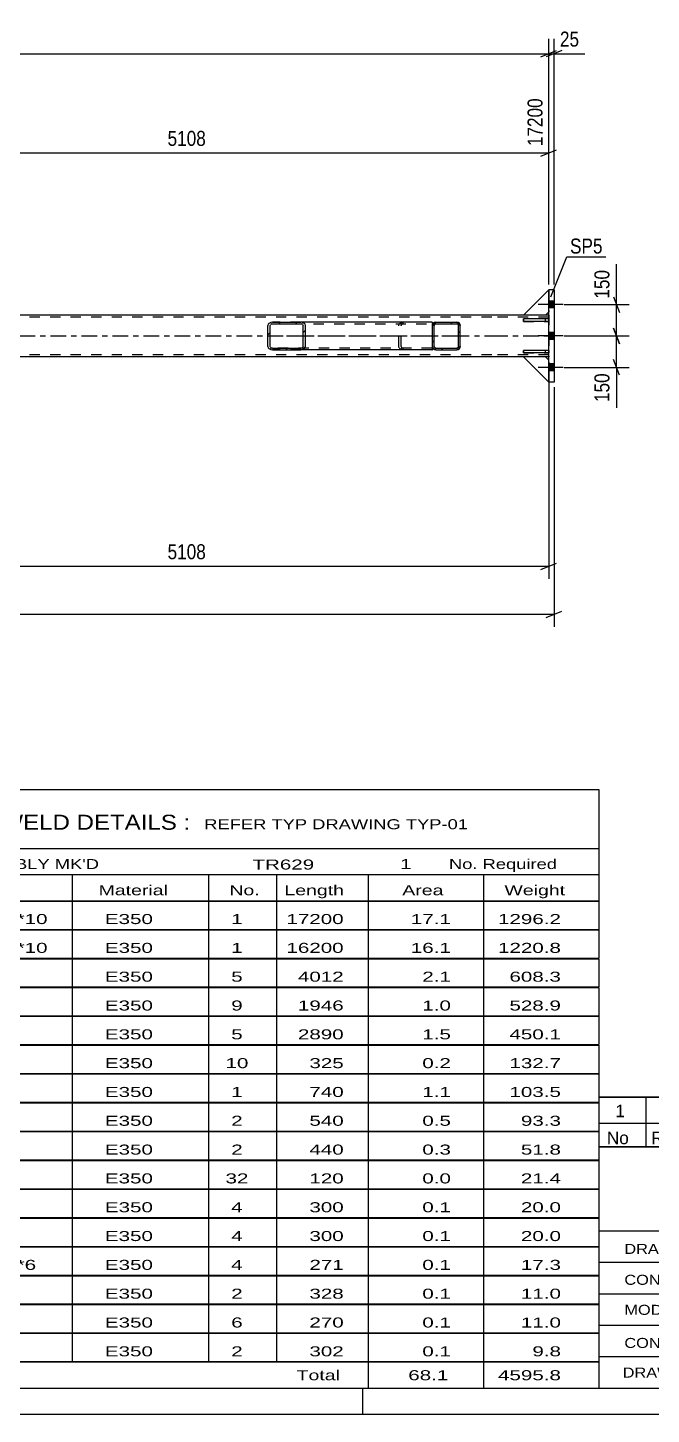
# Model space of a CAD drawing. Header units: millimetres. Extents: x -81 to 760, y -449 to 145.
# Drawn here: x 486 to 605, y -448.7 to -184 of the extents above; entities that cross this region are included whole.
import ezdxf

# ---------------------------------------------------------------- set-up
doc = ezdxf.new("R2010")
doc.units = ezdxf.units.MM
doc.linetypes.add('DXK_LINE_DOT2', pattern=[3.9198, 1.9599, -1.9599])
doc.linetypes.add('DXK_LINE_DOT3', pattern=[5.9187, 2.979, -0.9799, 0.9799, -0.9799])
doc.styles.add('Arial Narrow', font='ARIALN.TTF', dxfattribs={"height": 0.2})

# ---------------------------------------------------------------- blocks, each defined once
blk = doc.blocks.new('Unknown-122571161-1134')
at = {"color": 5, "linetype": 'Continuous'}
for p, q in [((-76.05, -443.66), (754.95, -443.66)), ((549.95, -448.66), (549.95, -443.66)), ((-81.05, -448.66), (759.95, -448.66))]:
    blk.add_line(p, q, dxfattribs=at)
blk = doc.blocks.new('Bolt-122571161-1406 - 1376')
at = {"linetype": 'Continuous'}
for points in [[(585.41, -236.2), (585.41, -237.52), (586.41, -237.52), (586.41, -236.2)], [(585.41, -236.2), (585.41, -237.52), (586.41, -237.52), (586.41, -236.2)], [(585.41, -236.2), (585.41, -237.52), (586.41, -237.52), (586.41, -236.2)], [(585.41, -236.2), (585.41, -237.52), (586.41, -237.52), (586.41, -236.2)], [(585.41, -242.2), (585.41, -243.52), (586.41, -243.52), (586.41, -242.2)], [(585.41, -242.2), (585.41, -243.52), (586.41, -243.52), (586.41, -242.2)], [(585.41, -248.2), (585.41, -249.52), (586.41, -249.52), (586.41, -248.2)], [(585.41, -248.2), (585.41, -249.52), (586.41, -249.52), (586.41, -248.2)], [(585.41, -248.2), (585.41, -249.52), (586.41, -249.52), (586.41, -248.2)], [(585.41, -248.2), (585.41, -249.52), (586.41, -249.52), (586.41, -248.2)]]:
    blk.add_hatch(color=1, dxfattribs=at).paths.add_polyline_path(points)
at = {"color": 1, "linetype": 'Continuous'}
for p, q in [((588.17, -236.86), (583.41, -236.86)), ((588.17, -236.86), (583.41, -236.86)), ((588.17, -236.86), (583.41, -236.86)), ((588.17, -236.86), (583.41, -236.86)), ((586.41, -236.2), (585.41, -236.2)), ((586.41, -236.2), (585.41, -236.2)), ((586.41, -236.2), (585.41, -236.2)), ((586.41, -236.2), (585.41, -236.2)), ((586.41, -237.52), (585.41, -237.52)), ((586.41, -237.52), (585.41, -237.52)), ((586.41, -237.52), (585.41, -237.52)), ((586.41, -237.52), (585.41, -237.52)), ((588.17, -242.86), (583.41, -242.86)), ((588.17, -242.86), (583.41, -242.86)), ((586.41, -242.2), (585.41, -242.2)), ((586.41, -242.2), (585.41, -242.2)), ((586.41, -243.52), (585.41, -243.52)), ((586.41, -243.52), (585.41, -243.52)), ((586.41, -248.2), (585.41, -248.2)), ((586.41, -248.2), (585.41, -248.2)), ((586.41, -248.2), (585.41, -248.2)), ((586.41, -248.2), (585.41, -248.2)), ((588.17, -248.86), (583.41, -248.86)), ((588.17, -248.86), (583.41, -248.86)), ((588.17, -248.86), (583.41, -248.86)), ((588.17, -248.86), (583.41, -248.86)), ((586.41, -249.52), (585.41, -249.52)), ((586.41, -249.52), (585.41, -249.52)), ((586.41, -249.52), (585.41, -249.52)), ((586.41, -249.52), (585.41, -249.52))]:
    blk.add_line(p, q, dxfattribs=at)
blk = doc.blocks.new('Part-122571161-1609 - 1376')
at = {"color": 2, "linetype": 'Continuous'}
for p, q in [((580.61, -246.1), (580.61, -245.62)), ((585.41, -245.62), (580.61, -245.62)), ((585.41, -246.1), (580.61, -246.1)), ((585.41, -245.62), (585.41, -246.1))]:
    blk.add_line(p, q, dxfattribs=at)
at = {"color": 7, "linetype": 'DXK_LINE_DOT2'}
for p, q in [((584.81, -246.1), (584.81, -245.62)), ((585.41, -245.62), (585.41, -245.62)), ((585.41, -245.62), (585.41, -245.62)), ((585.41, -246.1), (585.41, -246.1)), ((585.41, -246.1), (585.41, -246.1))]:
    blk.add_line(p, q, dxfattribs=at)
blk = doc.blocks.new('Part-122571161-1610 - 1376')
at = {"color": 2, "linetype": 'Continuous'}
for p, q in [((580.61, -240.1), (580.61, -239.62)), ((585.41, -239.62), (580.61, -239.62)), ((585.41, -240.1), (580.61, -240.1)), ((585.41, -239.62), (585.41, -240.1))]:
    blk.add_line(p, q, dxfattribs=at)
at = {"color": 7, "linetype": 'DXK_LINE_DOT2'}
for p, q in [((584.81, -240.1), (584.81, -239.62)), ((585.41, -239.62), (585.41, -239.62)), ((585.41, -239.62), (585.41, -239.62)), ((585.41, -240.1), (585.41, -240.1)), ((585.41, -240.1), (585.41, -240.1))]:
    blk.add_line(p, q, dxfattribs=at)
blk = doc.blocks.new('Part-122571161-1611 - 1376')
at = {"color": 7, "linetype": 'DXK_LINE_DOT2'}
for p, q in [((585.41, -245.62), (580.61, -245.62)), ((580.61, -245.62), (580.61, -246.1)), ((580.61, -246.1), (585.41, -246.1)), ((584.81, -246.1), (584.81, -245.62)), ((585.41, -246.1), (585.41, -245.62))]:
    blk.add_line(p, q, dxfattribs=at)
blk = doc.blocks.new('Part-122571161-1612 - 1376')
at = {"color": 7, "linetype": 'DXK_LINE_DOT2'}
for p, q in [((585.41, -239.62), (580.61, -239.62)), ((580.61, -239.62), (580.61, -240.1)), ((580.61, -240.1), (585.41, -240.1)), ((584.81, -240.1), (584.81, -239.62)), ((585.41, -240.1), (585.41, -239.62))]:
    blk.add_line(p, q, dxfattribs=at)
blk = doc.blocks.new('Part-122571161-1613 - 1376')
at = {"color": 7, "linetype": 'DXK_LINE_DOT2'}
for p, q in [((580.61, -238.86), (585.41, -234.06)), ((585.41, -234.06), (585.41, -238.26)), ((584.81, -238.86), (580.61, -238.86)), ((585.41, -238.26), (584.81, -238.86))]:
    blk.add_line(p, q, dxfattribs=at)
blk = doc.blocks.new('Part-122571161-1614 - 1376')
at = {"color": 2, "linetype": 'Continuous'}
for p, q in [((580.61, -238.86), (585.41, -234.06)), ((584.81, -238.86), (580.61, -238.86)), ((585.41, -238.26), (584.81, -238.86))]:
    blk.add_line(p, q, dxfattribs=at)
at = {"color": 7, "linetype": 'DXK_LINE_DOT2'}
for p, q in [((585.41, -234.06), (585.41, -234.06)), ((585.41, -234.06), (585.41, -238.26)), ((585.41, -234.06), (585.41, -234.06)), ((585.41, -238.26), (585.41, -238.26)), ((585.41, -238.26), (585.41, -238.26))]:
    blk.add_line(p, q, dxfattribs=at)
blk = doc.blocks.new('Part-122571161-1615 - 1376')
at = {"color": 7, "linetype": 'DXK_LINE_DOT2'}
for p, q in [((580.61, -238.86), (585.41, -234.06)), ((585.41, -234.06), (585.41, -238.26)), ((584.81, -238.86), (580.61, -238.86)), ((585.41, -238.26), (584.81, -238.86))]:
    blk.add_line(p, q, dxfattribs=at)
blk = doc.blocks.new('Part-122571161-1616 - 1376')
at = {"color": 7, "linetype": 'DXK_LINE_DOT2'}
for p, q in [((584.81, -246.86), (580.61, -246.86)), ((580.61, -246.86), (585.41, -251.66)), ((585.41, -247.46), (584.81, -246.86)), ((585.41, -251.66), (585.41, -247.46))]:
    blk.add_line(p, q, dxfattribs=at)
blk = doc.blocks.new('Part-122571161-1617 - 1376')
at = {"color": 2, "linetype": 'Continuous'}
for p, q in [((584.81, -246.86), (580.61, -246.86)), ((580.61, -246.86), (585.41, -251.66)), ((585.41, -247.46), (584.81, -246.86))]:
    blk.add_line(p, q, dxfattribs=at)
at = {"color": 7, "linetype": 'DXK_LINE_DOT2'}
for p, q in [((585.41, -247.46), (585.41, -247.46)), ((585.41, -247.46), (585.41, -247.46)), ((585.41, -251.66), (585.41, -247.46)), ((585.41, -251.66), (585.41, -251.66)), ((585.41, -251.66), (585.41, -251.66))]:
    blk.add_line(p, q, dxfattribs=at)
blk = doc.blocks.new('Part-122571161-1618 - 1376')
at = {"color": 7, "linetype": 'DXK_LINE_DOT2'}
for p, q in [((584.81, -246.86), (580.61, -246.86)), ((580.61, -246.86), (585.41, -251.66)), ((585.41, -247.46), (584.81, -246.86)), ((585.41, -251.66), (585.41, -247.46))]:
    blk.add_line(p, q, dxfattribs=at)
blk = doc.blocks.new('Part-122571161-1641 - 1376')
at = {"color": 2, "linetype": 'Continuous'}
for p, q in [((585.41, -251.66), (585.41, -234.06)), ((586.41, -234.06), (585.41, -234.06)), ((586.41, -234.06), (586.41, -251.66)), ((586.41, -251.66), (585.41, -251.66))]:
    blk.add_line(p, q, dxfattribs=at)
blk = doc.blocks.new('Part-122571161-1656 - 1376')
at = {"color": 7, "linetype": 'DXK_LINE_DOT2'}
for p, q in [((574.51, -239.26), (-36.46, -239.26)), ((585.41, -239.26), (574.61, -239.26)), ((584.81, -238.86), (580.61, -238.86)), ((585.41, -238.86), (585.41, -246.86)), ((574.51, -246.46), (-36.46, -246.46)), ((585.41, -246.46), (574.61, -246.46)), ((584.81, -246.86), (580.61, -246.86))]:
    blk.add_line(p, q, dxfattribs=at)
at = {"color": 2, "linetype": 'Continuous'}
for p, q in [((574.51, -238.86), (-31.66, -238.86)), ((580.61, -238.86), (574.61, -238.86)), ((585.41, -238.86), (584.81, -238.86)), ((574.51, -246.86), (-31.66, -246.86)), ((580.61, -246.86), (574.61, -246.86)), ((585.41, -246.86), (584.81, -246.86))]:
    blk.add_line(p, q, dxfattribs=at)
at = {"color": 7, "linetype": 'DXK_LINE_DOT3'}
for p, q in [((-36.46, -242.86), (574.51, -242.86)), ((574.61, -242.86), (585.41, -242.86))]:
    blk.add_line(p, q, dxfattribs=at)
blk = doc.blocks.new('Part-122571161-1657 - 1376')
at = {"linetype": 'Continuous'}
h = blk.add_hatch(dxfattribs=at)
h.set_pattern_fill('', scale=0.7, style=0, pattern_type=0)
h.set_pattern_definition([(45, (538.4262, -245.4517), (-1.57154, 1.57154), [])])
h.paths.add_polyline_path([(538.09, -245.5), (538.43, -245.45), (538.71, -245.31), (538.9, -245.11), (538.96, -244.86), (538.96, -240.86), (538.9, -240.62), (538.71, -240.41), (538.43, -240.27), (538.09, -240.22), (532.67, -240.22), (532.34, -240.27), (532.06, -240.41), (531.87, -240.62), (531.81, -240.86), (531.81, -244.86), (531.87, -245.11), (532.06, -245.31), (532.34, -245.45), (532.67, -245.5)])
h.paths.add_polyline_path([(532.51, -245.16), (532.37, -245.09), (532.27, -244.98), (532.24, -244.86), (532.24, -240.86), (532.27, -240.74), (532.37, -240.63), (532.51, -240.56), (532.67, -240.54), (538.09, -240.54), (538.26, -240.56), (538.4, -240.63), (538.49, -240.74), (538.53, -240.86), (538.53, -244.86), (538.49, -244.98), (538.4, -245.09), (538.26, -245.16), (538.09, -245.18), (532.67, -245.18)])
at = {"color": 2, "linetype": 'Continuous'}
for p, q in [((531.87, -240.62), (531.81, -240.86)), ((532.24, -240.86), (532.27, -240.74)), ((532.67, -240.22), (532.34, -240.27)), ((532.51, -240.56), (532.67, -240.54)), ((532.67, -240.22), (538.09, -240.22)), ((532.67, -240.54), (538.09, -240.54)), ((563.1, -240.22), (538.09, -240.22)), ((538.43, -240.27), (538.09, -240.22)), ((538.09, -240.54), (538.26, -240.56)), ((538.49, -240.74), (538.53, -240.86)), ((538.96, -240.86), (538.9, -240.62)), ((563.1, -240.22), (563.23, -240.24)), ((563.23, -240.24), (563.23, -240.27)), ((563.23, -240.27), (563.23, -240.41)), ((563.23, -240.41), (563.23, -240.86)), ((531.81, -244.86), (531.81, -240.86)), ((532.24, -244.86), (532.24, -240.86)), ((538.53, -244.86), (538.53, -240.86)), ((538.96, -244.86), (538.96, -240.86)), ((531.81, -244.86), (531.87, -245.11)), ((532.27, -244.98), (532.24, -244.86)), ((532.34, -245.45), (532.67, -245.5)), ((532.67, -245.18), (532.51, -245.16)), ((532.67, -245.18), (538.09, -245.18)), ((532.67, -245.5), (538.09, -245.5)), ((538.26, -245.16), (538.09, -245.18)), ((538.09, -245.5), (538.43, -245.45)), ((563.1, -245.5), (538.09, -245.5)), ((538.53, -244.86), (538.49, -244.98)), ((538.9, -245.11), (538.96, -244.86)), ((563.1, -245.5), (563.23, -245.48)), ((563.23, -245.48), (563.23, -244.86))]:
    blk.add_line(p, q, dxfattribs=at)
at = {"color": 7, "linetype": 'DXK_LINE_DOT2'}
for p, q in [((538.09, -240.22), (532.67, -240.22)), ((532.67, -240.54), (563.1, -240.54)), ((556.81, -240.86), (556.87, -240.62)), ((557.28, -240.74), (557.24, -240.86)), ((557.34, -240.27), (557.68, -240.22)), ((557.68, -240.54), (557.51, -240.56)), ((563.1, -240.54), (563.23, -240.56)), ((563.23, -240.41), (563.23, -240.56)), ((563.23, -244.86), (563.23, -240.62)), ((556.81, -244.86), (556.81, -240.86)), ((557.24, -244.86), (557.24, -240.86)), ((563.1, -245.18), (532.67, -245.18)), ((538.09, -245.5), (532.67, -245.5)), ((556.87, -245.11), (556.81, -244.86)), ((557.24, -244.86), (557.28, -244.98)), ((557.68, -245.5), (557.34, -245.45)), ((557.51, -245.16), (557.68, -245.18)), ((563.1, -245.18), (563.23, -245.16))]:
    blk.add_line(p, q, dxfattribs=at)
at = {"color": 7, "linetype": 'DXK_LINE_DOT3'}
blk.add_line((535.38, -242.86), (567.13, -242.86), dxfattribs=at)
at = {"color": 2, "linetype": 'Continuous'}
for centre, radius, start, end in [((532.55, -241.04), 0.792, 104.8339, 148.022), ((532.61, -240.95), 0.396, 104.8339, 148.022), ((538.16, -240.95), 0.396, 31.978, 75.1661), ((538.22, -241.04), 0.792, 31.978, 75.1661), ((532.55, -244.69), 0.792, 211.978, 255.1661), ((532.61, -244.77), 0.396, 211.978, 255.1661), ((538.16, -244.77), 0.396, 284.8339, 328.022), ((538.22, -244.69), 0.792, 284.8339, 328.022)]:
    blk.add_arc(centre, radius, start, end, dxfattribs=at)
at = {"color": 7, "linetype": 'DXK_LINE_DOT2'}
for centre, radius, start, end in [((557.55, -241.04), 0.792, 104.8339, 148.022), ((557.61, -240.95), 0.396, 104.8339, 148.022), ((557.55, -244.69), 0.792, 211.978, 255.1661), ((557.61, -244.77), 0.396, 211.978, 255.1661)]:
    blk.add_arc(centre, radius, start, end, dxfattribs=at)
blk = doc.blocks.new('Part-122571161-1671 - 1376')
at = {"linetype": 'Continuous'}
h = blk.add_hatch(dxfattribs=at)
h.set_pattern_fill('', scale=0.7, style=0, pattern_type=0)
h.set_pattern_definition([(45, (568.1165, -245.4517), (-1.57154, 1.57154), [])])
h.paths.add_polyline_path([(567.87, -245.5), (568.12, -245.45), (568.32, -245.31), (568.46, -245.11), (568.51, -244.86), (568.51, -240.86), (568.46, -240.62), (568.32, -240.41), (568.12, -240.27), (567.87, -240.22), (563.87, -240.22), (563.63, -240.27), (563.42, -240.41), (563.28, -240.62), (563.23, -240.86), (563.23, -244.86), (563.28, -245.11), (563.42, -245.31), (563.63, -245.45), (563.87, -245.5)])
h.paths.add_polyline_path([(563.75, -245.16), (563.65, -245.09), (563.58, -244.98), (563.55, -244.86), (563.55, -240.86), (563.58, -240.74), (563.65, -240.63), (563.75, -240.56), (563.87, -240.54), (567.87, -240.54), (567.99, -240.56), (568.1, -240.63), (568.17, -240.74), (568.19, -240.86), (568.19, -244.86), (568.17, -244.98), (568.1, -245.09), (567.99, -245.16), (567.87, -245.18), (563.87, -245.18)])
at = {"color": 7, "linetype": 'DXK_LINE_DOT2'}
for p, q in [((563.23, -240.86), (563.28, -240.62)), ((563.58, -240.74), (563.55, -240.86)), ((563.63, -240.27), (563.87, -240.22)), ((563.87, -240.54), (563.75, -240.56)), ((563.87, -240.22), (567.87, -240.22)), ((563.87, -240.54), (567.87, -240.54)), ((567.87, -240.22), (568.12, -240.27)), ((567.99, -240.56), (567.87, -240.54)), ((568.19, -240.86), (568.17, -240.74)), ((568.46, -240.62), (568.51, -240.86)), ((563.23, -244.86), (563.23, -240.86)), ((563.55, -244.86), (563.55, -240.86)), ((568.19, -244.86), (568.19, -240.86)), ((568.51, -244.86), (568.51, -240.86)), ((563.28, -245.11), (563.23, -244.86)), ((563.55, -244.86), (563.58, -244.98)), ((563.87, -245.5), (563.63, -245.45)), ((563.75, -245.16), (563.87, -245.18)), ((563.87, -245.18), (567.87, -245.18)), ((563.87, -245.5), (567.87, -245.5)), ((567.87, -245.18), (567.99, -245.16)), ((568.12, -245.45), (567.87, -245.5)), ((568.17, -244.98), (568.19, -244.86)), ((568.51, -244.86), (568.46, -245.11))]:
    blk.add_line(p, q, dxfattribs=at)
at = {"color": 2, "linetype": 'Continuous'}
for p, q in [((563.28, -240.62), (563.23, -240.86)), ((563.55, -240.86), (563.58, -240.74)), ((563.87, -240.22), (563.63, -240.27)), ((563.75, -240.56), (563.87, -240.54)), ((563.87, -240.22), (567.87, -240.22)), ((563.87, -240.54), (567.87, -240.54)), ((568.12, -240.27), (567.87, -240.22)), ((567.87, -240.54), (567.99, -240.56)), ((568.17, -240.74), (568.19, -240.86)), ((568.51, -240.86), (568.46, -240.62)), ((563.23, -244.86), (563.23, -240.86)), ((563.55, -244.86), (563.55, -240.86)), ((568.19, -244.86), (568.19, -240.86)), ((568.51, -244.86), (568.51, -240.86)), ((563.23, -244.86), (563.28, -245.11)), ((563.58, -244.98), (563.55, -244.86)), ((563.63, -245.45), (563.87, -245.5)), ((563.87, -245.18), (563.75, -245.16)), ((563.87, -245.18), (567.87, -245.18)), ((563.87, -245.5), (567.87, -245.5)), ((567.99, -245.16), (567.87, -245.18)), ((567.87, -245.5), (568.12, -245.45)), ((568.19, -244.86), (568.17, -244.98)), ((568.46, -245.11), (568.51, -244.86))]:
    blk.add_line(p, q, dxfattribs=at)
at = {"color": 7, "linetype": 'DXK_LINE_DOT2'}
for centre, radius, start, end in [((563.87, -240.86), 0.64, 112.5, 157.5), ((563.87, -240.86), 0.32, 112.5, 157.5), ((567.87, -240.86), 0.32, 22.5, 67.5), ((567.87, -240.86), 0.64, 22.5, 67.5), ((563.87, -244.86), 0.64, 202.5, 247.5), ((563.87, -244.86), 0.32, 202.5, 247.5), ((567.87, -244.86), 0.32, 292.5, 337.5), ((567.87, -244.86), 0.64, 292.5, 337.5)]:
    blk.add_arc(centre, radius, start, end, dxfattribs=at)
at = {"color": 2, "linetype": 'Continuous'}
for centre, radius, start, end in [((563.87, -240.86), 0.64, 112.5, 157.5), ((563.87, -240.86), 0.32, 112.5, 157.5), ((567.87, -240.86), 0.32, 22.5, 67.5), ((567.87, -240.86), 0.64, 22.5, 67.5), ((563.87, -244.86), 0.64, 202.5, 247.5), ((563.87, -244.86), 0.32, 202.5, 247.5), ((567.87, -244.86), 0.32, 292.5, 337.5), ((567.87, -244.86), 0.64, 292.5, 337.5)]:
    blk.add_arc(centre, radius, start, end, dxfattribs=at)
blk = doc.blocks.new('StraightDimension-122571161-2064 - 1376')
at = {"color": 7, "linetype": 'Continuous'}
for p, q in [((585.41, -233.06), (585.41, -186.13)), ((586.41, -233.06), (586.41, -186.13)), ((583.91, -189.58), (586.91, -188.38)), ((587.91, -188.38), (584.91, -189.58)), ((585.41, -188.98), (586.41, -188.98))]:
    blk.add_line(p, q, dxfattribs=at)
at = {"color": 0}
blk.add_wipeout([(591.79, -188.23), (591.79, -184.03), (586.94, -184.03), (586.94, -188.23)], dxfattribs=at)
at = {"color": 7, "linetype": 'Continuous'}
blk.add_line((586.41, -188.98), (592.32, -188.98), dxfattribs=at)
blk.add_line((586.41, -188.98), (592.32, -188.98), dxfattribs=at)
at = {"color": 3, "style": 'Arial Narrow'}
blk.add_text('25', height=2.863, dxfattribs=at).set_placement((587.54, -187.63))
blk = doc.blocks.new('StraightDimension-122571161-2040 - 1376')
at = {"color": 7, "linetype": 'Continuous'}
for p, q in [((585.41, -233.06), (585.41, -186.13)), ((-36.46, -188.98), (585.41, -188.98)), ((583.91, -189.58), (586.91, -188.38))]:
    blk.add_line(p, q, dxfattribs=at)
blk = doc.blocks.new('StraightDimension-122571161-1682 - 1376')
at = {"color": 7, "linetype": 'Continuous'}
for p, q in [((588.36, -242.86), (600.73, -242.86)), ((597.73, -241.36), (598.93, -244.36)), ((598.33, -248.86), (598.33, -242.86)), ((598.93, -250.36), (597.73, -247.36)), ((588.36, -248.86), (600.73, -248.86))]:
    blk.add_line(p, q, dxfattribs=at)
at = {"color": 0}
blk.add_wipeout([(597.58, -249.39), (593.38, -249.39), (593.38, -256.07), (597.58, -256.07)], dxfattribs=at)
at = {"color": 7, "linetype": 'Continuous'}
blk.add_line((598.33, -248.86), (598.33, -256.59), dxfattribs=at)
blk.add_line((598.33, -248.86), (598.33, -256.59), dxfattribs=at)
at = {"color": 3, "style": 'Arial Narrow'}
blk.add_text('150', height=2.863, rotation=90.0002, dxfattribs=at).set_placement((596.98, -255.47))
blk = doc.blocks.new('StraightDimension-122571161-1698 - 1376')
at = {"color": 7, "linetype": 'Continuous'}
for p, q in [((597.73, -235.36), (598.93, -238.36)), ((588.36, -236.86), (600.73, -236.86)), ((598.33, -242.86), (598.33, -236.86)), ((588.36, -242.86), (600.73, -242.86)), ((598.93, -244.36), (597.73, -241.36))]:
    blk.add_line(p, q, dxfattribs=at)
at = {"color": 0}
blk.add_wipeout([(597.58, -229.65), (593.38, -229.65), (593.38, -236.34), (597.58, -236.34)], dxfattribs=at)
at = {"color": 7, "linetype": 'Continuous'}
blk.add_line((598.33, -236.86), (598.33, -229.13), dxfattribs=at)
blk.add_line((598.33, -236.86), (598.33, -229.13), dxfattribs=at)
at = {"color": 3, "style": 'Arial Narrow'}
blk.add_text('150', height=2.863, rotation=90.0002, dxfattribs=at).set_placement((596.98, -235.74))
blk = doc.blocks.new('StraightDimension-122571161-1844 - 1376')
at = {"color": 7, "linetype": 'Continuous'}
for p, q in [((447.2, -226.75), (447.2, -197.49)), ((585.41, -233.06), (585.41, -197.49)), ((448.7, -207.33), (445.7, -208.53)), ((447.2, -207.93), (585.41, -207.93)), ((583.91, -208.53), (586.91, -207.33))]:
    blk.add_line(p, q, dxfattribs=at)
at = {"color": 0, "linetype": 'Continuous'}
blk.add_wipeout([(584.81, -196.89), (580.61, -196.89), (580.61, -207.23), (584.81, -207.23)], dxfattribs=at)
at = {"color": 0}
blk.add_wipeout([(520.56, -207.18), (520.56, -202.98), (512.05, -202.98), (512.05, -207.18)], dxfattribs=at)
at = {"color": 3, "linetype": 'Continuous', "style": 'Arial Narrow'}
blk.add_text('17200', height=2.863, rotation=90.0002, dxfattribs=at).set_placement((584.21, -206.63))
at = {"color": 3, "style": 'Arial Narrow'}
blk.add_text('5108', height=2.863, dxfattribs=at).set_placement((512.65, -206.58))
blk = doc.blocks.new('StraightDimension-122571161-2012 - 1376')
at = {"color": 7, "linetype": 'Continuous'}
for p, q in [((586.41, -252.66), (586.41, -298.36)), ((-37.46, -295.96), (586.41, -295.96)), ((584.91, -296.56), (587.91, -295.36))]:
    blk.add_line(p, q, dxfattribs=at)
blk = doc.blocks.new('StraightDimension-122571161-2106 - 1376')
at = {"color": 7, "linetype": 'Continuous'}
for p, q in [((447.2, -247.86), (447.2, -289.22)), ((585.41, -247.86), (585.41, -289.22)), ((448.7, -286.22), (445.7, -287.42)), ((447.2, -286.82), (585.41, -286.82)), ((583.91, -287.42), (586.91, -286.22))]:
    blk.add_line(p, q, dxfattribs=at)
at = {"color": 0}
blk.add_wipeout([(520.56, -286.07), (520.56, -281.87), (512.05, -281.87), (512.05, -286.07)], dxfattribs=at)
at = {"color": 3, "style": 'Arial Narrow'}
blk.add_text('5108', height=2.863, dxfattribs=at).set_placement((512.65, -285.47))
blk = doc.blocks.new('Unknown-122571161-10633')
at = {"color": 7, "linetype": 'Continuous'}
for p, q in [((594.95, -388.11), (754.95, -388.11)), ((754.95, -388.11), (594.95, -388.11)), ((594.95, -388.11), (594.95, -393.11)), ((603.95, -388.11), (603.95, -393.11)), ((627.95, -388.11), (627.95, -393.11)), ((724.95, -388.11), (724.95, -393.11)), ((754.95, -388.11), (754.95, -393.11)), ((594.95, -393.11), (754.95, -393.11)), ((594.95, -393.11), (594.95, -397.61)), ((594.95, -393.11), (754.95, -393.11)), ((603.95, -393.11), (603.95, -397.61)), ((627.95, -393.11), (627.95, -397.61)), ((724.95, -393.11), (724.95, -397.61)), ((754.95, -393.11), (754.95, -397.61)), ((754.95, -397.61), (594.95, -397.61))]:
    blk.add_line(p, q, dxfattribs=at)
at = {"color": 7, "linetype": 'Continuous', "style": 'Arial Narrow'}
for s, height, width, p in [('1', 2.39, 1.196471, (598.11, -391.96)), ('0', 2.39, 1.196471, (612.95, -391.96)), ('ISSUED FOR CONSTRUCTION', 2.3861, 1.196471, (629.95, -391.96)), ('21.05.2026', 2.386, 1.196471, (730.95, -391.96)), ('No', 2.386, 1.2, (596.49, -397.11)), ('REV MARK', 2.386, 1.2, (604.95, -397.11)), ('REVISION DESCRIPTION', 2.3861, 1.2, (629.95, -397.11)), ('REV. DATE', 2.386, 1.2, (730.23, -397.11))]:
    blk.add_text(s, height=height, dxfattribs=dict(at, width=width)).set_placement(p)
blk = doc.blocks.new('Unknown-122571161-10630')
at = {"color": 7, "linetype": 'Continuous'}
for p, q in [((594.95, -397.61), (594.95, -443.66)), ((594.95, -397.61), (754.95, -397.61)), ((754.95, -397.66), (754.95, -443.66)), ((594.95, -413.66), (754.95, -413.66)), ((635.09, -413.66), (635.09, -443.66)), ((594.95, -419.66), (754.95, -419.66)), ((736.95, -443.61), (736.95, -419.61)), ((594.95, -425.66), (754.95, -425.66)), ((679.09, -425.66), (679.09, -443.66)), ((594.95, -431.66), (754.95, -431.66)), ((594.95, -437.66), (736.95, -437.66)), ((594.95, -443.66), (754.95, -443.66))]:
    blk.add_line(p, q, dxfattribs=at)
at = {"color": 7, "style": 'Arial Narrow'}
for s, height, width, p in [('DRAWING TITLE', 1.9089, 1.425378, (599.83, -418.05)), ('TRUSS', 1.909, 1.425378, (636.75, -418.07)), ('CONTRACT', 1.909, 1.425378, (599.83, -423.95)), ('TERMINAL BUILDING', 1.9089, 1.425378, (637.01, -423.59)), ('MODELLED BY', 1.9089, 1.425378, (599.83, -429.68)), ('GSK', 1.909, 1.425378, (636.83, -429.62)), ('ISSUED', 1.909, 1.425378, (679.89, -430.02)), ('21.05.2026', 1.909, 1.425378, (696.64, -430.14)), ('AN-C-1376', 1.909, 1.425378, (637.17, -435.88)), ('CONTRACT NO', 1.9089, 1.425378, (599.83, -436)), ('SCALE', 1.909, 1.425378, (679.89, -436.01)), ('A1', 6.204, 1.25, (741.19, -441.46)), ('DRAWING No', 1.909, 1.425378, (599.51, -441.66)), ('[TR.629]', 1.909, 1.425378, (637.41, -441.67)), ('REVISION No.', 1.9089, 1.425378, (679.89, -442.89)), ('1', 3.34, 1.5, (716.86, -442.98))]:
    blk.add_text(s, height=height, dxfattribs=dict(at, width=width)).set_placement(p)
at = {"color": 7, "linetype": 'Continuous', "style": 'Arial Narrow'}
for s, height, width, p in [('PH #', 2.1, 1.42538, (742.35, -424.11)), ('110', 2.1, 1.42538, (743.13, -430.01)), ('NTS', 1.909, 1.425378, (696.95, -435.61))]:
    blk.add_text(s, height=height, dxfattribs=dict(at, width=width)).set_placement(p)
blk = doc.blocks.new('Unknown-122571161-10631')
at = {"color": 7, "linetype": 'Continuous'}
for p, q in [((434.95, -329.41), (594.95, -329.41)), ((434.95, -340.66), (434.95, -329.41)), ((594.95, -329.41), (594.95, -340.66)), ((434.95, -340.66), (594.95, -340.66)), ((434.95, -340.66), (434.95, -345.66)), ((594.95, -340.66), (594.95, -345.66)), ((434.95, -345.66), (594.95, -345.66)), ((434.95, -345.66), (434.95, -350.66)), ((458.95, -345.66), (458.95, -350.66)), ((494.45, -345.66), (494.45, -350.66)), ((520.45, -345.66), (520.45, -350.66)), ((533.45, -345.66), (533.45, -350.66)), ((550.95, -345.66), (550.95, -350.66)), ((572.95, -345.66), (572.95, -350.66)), ((594.95, -345.66), (594.95, -350.66)), ((434.95, -350.66), (594.95, -350.66)), ((434.95, -350.71), (434.95, -356.11)), ((434.95, -350.71), (594.95, -350.71)), ((458.95, -350.66), (458.95, -356.16)), ((494.45, -350.66), (494.45, -356.16)), ((520.45, -350.66), (520.45, -356.16)), ((533.45, -350.66), (533.45, -356.16)), ((550.95, -350.66), (550.95, -356.16)), ((572.95, -350.66), (572.95, -356.16)), ((594.95, -350.71), (594.95, -356.11)), ((434.95, -356.11), (594.95, -356.11)), ((434.95, -356.21), (434.95, -361.61)), ((434.95, -356.21), (594.95, -356.21)), ((458.95, -356.16), (458.95, -361.66)), ((494.45, -356.16), (494.45, -361.66)), ((520.45, -356.16), (520.45, -361.66)), ((533.45, -356.16), (533.45, -361.66)), ((550.95, -356.16), (550.95, -361.66)), ((572.95, -356.16), (572.95, -361.66)), ((594.95, -356.21), (594.95, -361.61)), ((434.95, -361.61), (594.95, -361.61)), ((434.95, -361.71), (434.95, -367.11)), ((434.95, -361.71), (594.95, -361.71)), ((458.95, -361.66), (458.95, -367.16)), ((494.45, -361.66), (494.45, -367.16)), ((520.45, -361.66), (520.45, -367.16)), ((533.45, -361.66), (533.45, -367.16)), ((550.95, -361.66), (550.95, -367.16)), ((572.95, -361.66), (572.95, -367.16)), ((594.95, -361.71), (594.95, -367.11)), ((434.95, -367.11), (594.95, -367.11)), ((434.95, -367.21), (434.95, -372.61)), ((434.95, -367.21), (594.95, -367.21)), ((458.95, -367.16), (458.95, -372.66)), ((494.45, -367.16), (494.45, -372.66)), ((520.45, -367.16), (520.45, -372.66)), ((533.45, -367.16), (533.45, -372.66)), ((550.95, -367.16), (550.95, -372.66)), ((572.95, -367.16), (572.95, -372.66)), ((594.95, -367.21), (594.95, -372.61)), ((434.95, -372.61), (594.95, -372.61)), ((434.95, -372.71), (434.95, -378.11)), ((434.95, -372.71), (594.95, -372.71)), ((458.95, -372.66), (458.95, -378.16)), ((494.45, -372.66), (494.45, -378.16)), ((520.45, -372.66), (520.45, -378.16)), ((533.45, -372.66), (533.45, -378.16)), ((550.95, -372.66), (550.95, -378.16)), ((572.95, -372.66), (572.95, -378.16)), ((594.95, -372.71), (594.95, -378.11)), ((434.95, -378.11), (594.95, -378.11)), ((434.95, -378.21), (434.95, -383.61)), ((434.95, -378.21), (594.95, -378.21)), ((458.95, -378.16), (458.95, -383.66)), ((494.45, -378.16), (494.45, -383.66)), ((520.45, -378.16), (520.45, -383.66)), ((533.45, -378.16), (533.45, -383.66)), ((550.95, -378.16), (550.95, -383.66)), ((572.95, -378.16), (572.95, -383.66)), ((594.95, -378.21), (594.95, -383.61)), ((434.95, -383.61), (594.95, -383.61)), ((434.95, -383.71), (434.95, -389.11)), ((434.95, -383.71), (594.95, -383.71)), ((458.95, -383.66), (458.95, -389.16)), ((494.45, -383.66), (494.45, -389.16)), ((520.45, -383.66), (520.45, -389.16)), ((533.45, -383.66), (533.45, -389.16)), ((550.95, -383.66), (550.95, -389.16)), ((572.95, -383.66), (572.95, -389.16)), ((594.95, -383.71), (594.95, -389.11)), ((434.95, -389.11), (594.95, -389.11)), ((434.95, -389.21), (434.95, -394.61)), ((434.95, -389.21), (594.95, -389.21)), ((458.95, -389.16), (458.95, -394.66)), ((494.45, -389.16), (494.45, -394.66)), ((520.45, -389.16), (520.45, -394.66)), ((533.45, -389.16), (533.45, -394.66)), ((550.95, -389.16), (550.95, -394.66)), ((572.95, -389.16), (572.95, -394.66)), ((594.95, -389.21), (594.95, -394.61)), ((434.95, -394.61), (594.95, -394.61)), ((434.95, -394.71), (434.95, -400.11)), ((434.95, -394.71), (594.95, -394.71)), ((458.95, -394.66), (458.95, -400.16)), ((494.45, -394.66), (494.45, -400.16)), ((520.45, -394.66), (520.45, -400.16)), ((533.45, -394.66), (533.45, -400.16)), ((550.95, -394.66), (550.95, -400.16)), ((572.95, -394.66), (572.95, -400.16)), ((594.95, -394.71), (594.95, -400.11)), ((434.95, -400.11), (594.95, -400.11)), ((434.95, -400.21), (434.95, -405.61)), ((434.95, -400.21), (594.95, -400.21)), ((458.95, -400.16), (458.95, -405.66)), ((494.45, -400.16), (494.45, -405.66)), ((520.45, -400.16), (520.45, -405.66)), ((533.45, -400.16), (533.45, -405.66)), ((550.95, -400.16), (550.95, -405.66)), ((572.95, -400.16), (572.95, -405.66)), ((594.95, -400.21), (594.95, -405.61)), ((434.95, -405.61), (594.95, -405.61)), ((434.95, -405.71), (434.95, -411.11)), ((434.95, -405.71), (594.95, -405.71)), ((458.95, -405.66), (458.95, -411.16)), ((494.45, -405.66), (494.45, -411.16)), ((520.45, -405.66), (520.45, -411.16)), ((533.45, -405.66), (533.45, -411.16)), ((550.95, -405.66), (550.95, -411.16)), ((572.95, -405.66), (572.95, -411.16)), ((594.95, -405.71), (594.95, -411.11)), ((434.95, -411.11), (594.95, -411.11)), ((434.95, -411.21), (434.95, -416.61)), ((434.95, -411.21), (594.95, -411.21)), ((458.95, -411.16), (458.95, -416.66)), ((494.45, -411.16), (494.45, -416.66)), ((520.45, -411.16), (520.45, -416.66)), ((533.45, -411.16), (533.45, -416.66)), ((550.95, -411.16), (550.95, -416.66)), ((572.95, -411.16), (572.95, -416.66)), ((594.95, -411.21), (594.95, -416.61)), ((434.95, -416.61), (594.95, -416.61)), ((434.95, -416.71), (434.95, -422.11)), ((434.95, -416.71), (594.95, -416.71)), ((458.95, -416.66), (458.95, -422.16)), ((494.45, -416.66), (494.45, -422.16)), ((520.45, -416.66), (520.45, -422.16)), ((533.45, -416.66), (533.45, -422.16)), ((550.95, -416.66), (550.95, -422.16)), ((572.95, -416.66), (572.95, -422.16)), ((594.95, -416.71), (594.95, -422.11)), ((434.95, -422.11), (594.95, -422.11)), ((434.95, -422.21), (434.95, -427.61)), ((434.95, -422.21), (594.95, -422.21)), ((458.95, -422.16), (458.95, -427.66)), ((494.45, -422.16), (494.45, -427.66)), ((520.45, -422.16), (520.45, -427.66)), ((533.45, -422.16), (533.45, -427.66)), ((550.95, -422.16), (550.95, -427.66)), ((572.95, -422.16), (572.95, -427.66)), ((594.95, -422.21), (594.95, -427.61)), ((434.95, -427.61), (594.95, -427.61)), ((434.95, -427.71), (434.95, -433.11)), ((434.95, -427.71), (594.95, -427.71)), ((458.95, -427.66), (458.95, -433.16)), ((494.45, -427.66), (494.45, -433.16)), ((520.45, -427.66), (520.45, -433.16)), ((533.45, -427.66), (533.45, -433.16)), ((550.95, -427.66), (550.95, -433.16)), ((572.95, -427.66), (572.95, -433.16)), ((594.95, -427.71), (594.95, -433.11)), ((434.95, -433.11), (594.95, -433.11)), ((434.95, -433.21), (434.95, -438.61)), ((434.95, -433.21), (594.95, -433.21)), ((458.95, -433.16), (458.95, -438.66)), ((494.45, -433.16), (494.45, -438.66)), ((520.45, -433.16), (520.45, -438.66)), ((533.45, -433.16), (533.45, -438.66)), ((550.95, -433.16), (550.95, -438.66)), ((572.95, -433.16), (572.95, -438.66)), ((594.95, -433.21), (594.95, -438.61)), ((434.95, -438.61), (594.95, -438.61)), ((434.95, -438.66), (594.95, -438.66)), ((434.95, -438.66), (434.95, -443.66)), ((550.95, -438.66), (550.95, -443.66)), ((572.95, -438.66), (572.95, -443.66)), ((594.95, -438.66), (594.95, -443.66)), ((434.95, -443.66), (594.95, -443.66))]:
    blk.add_line(p, q, dxfattribs=at)
at = {"color": 7, "style": 'Arial Narrow'}
for s, height, width, p in [('GENERAL NOTES & WELD DETAILS :', 2.8633, 1.4, (436.1, -337.1)), ('REFER TYP DRAWING TYP-01', 1.9089, 1.6, (519.65, -337)), ("MATERIAL LIST FOR ASSEMBLY MK'D", 1.9089, 1.6, (436.1, -344.6)), ('TR629', 1.909, 1.794707, (528.85, -344.69)), ('1', 1.91, 1.794707, (557.03, -344.6)), ('No. Required', 1.9089, 1.6, (566.36, -344.6)), ('Mark', 1.909, 1.7, (436.28, -349.66)), ('Profile', 1.909, 1.7, (469.36, -349.66)), ('Material', 1.909, 1.7, (499.49, -349.6)), ('No.', 1.909, 1.7, (524.45, -349.6)), ('Length', 1.909, 1.7, (534.95, -349.6)), ('Area', 1.909, 1.7, (557.45, -349.6)), ('Weight', 1.909, 1.7, (576.95, -349.6))]:
    blk.add_text(s, height=height, dxfattribs=dict(at, width=width)).set_placement(p)
at = {"color": 7, "linetype": 'Continuous', "style": 'Arial Narrow'}
for s, height, width, p in [('BC412', 1.909, 1.794707, (436.45, -355.1)), ('RHS300*200*10', 1.9089, 1.794707, (460.95, -355.1)), ('E350', 1.909, 1.794707, (500.69, -355.1)), ('1', 1.91, 1.794707, (524.8, -355.1)), ('17200', 1.909, 1.794707, (535.34, -355.1)), ('17.1', 1.909, 1.794707, (559.08, -355.1)), ('1296.2', 1.909, 1.794707, (575.72, -355.1)), ('TR629', 1.909, 1.794707, (436.45, -360.6)), ('RHS300*200*10', 1.9089, 1.794707, (460.95, -360.6)), ('E350', 1.909, 1.794707, (500.69, -360.6)), ('1', 1.91, 1.794707, (524.8, -360.6)), ('16200', 1.909, 1.794707, (535.34, -360.6)), ('16.1', 1.909, 1.794707, (559.08, -360.6)), ('1220.8', 1.909, 1.794707, (575.72, -360.6)), ('M106', 1.909, 1.794707, (436.45, -366.1)), ('SHS132*8', 1.909, 1.794707, (460.95, -366.1)), ('E350', 1.909, 1.794707, (500.69, -366.1)), ('5', 1.91, 1.794707, (524.8, -366.1)), ('4012', 1.909, 1.794707, (537.53, -366.1)), ('2.1', 1.909, 1.794707, (561.27, -366.1)), ('608.3', 1.909, 1.794707, (577.9, -366.1)), ('M105', 1.909, 1.794707, (436.45, -371.6)), ('SHS132*8', 1.909, 1.794707, (460.95, -371.6)), ('E350', 1.909, 1.794707, (500.69, -371.6)), ('9', 1.91, 1.794707, (524.8, -371.6)), ('1946', 1.909, 1.794707, (537.53, -371.6)), ('1.0', 1.909, 1.794707, (561.27, -371.6)), ('528.9', 1.909, 1.794707, (577.9, -371.6)), ('M1304', 1.909, 1.794707, (436.45, -377.1)), ('SHS132*8', 1.909, 1.794707, (460.95, -377.1)), ('E350', 1.909, 1.794707, (500.69, -377.1)), ('5', 1.91, 1.794707, (524.8, -377.1)), ('2890', 1.909, 1.794707, (537.53, -377.1)), ('1.5', 1.909, 1.794707, (561.27, -377.1)), ('450.1', 1.909, 1.794707, (577.9, -377.1)), ('SP19', 1.909, 1.794707, (436.45, -382.6)), ('PL16*325', 1.909, 1.794707, (460.95, -382.6)), ('E350', 1.909, 1.794707, (500.69, -382.6)), ('10', 1.909, 1.794707, (523.71, -382.6)), ('325', 1.909, 1.794707, (539.72, -382.6)), ('0.2', 1.909, 1.794707, (561.27, -382.6)), ('132.7', 1.909, 1.794707, (577.9, -382.6)), ('P30', 1.909, 1.794707, (436.45, -388.1)), ('PL25*712', 1.909, 1.794707, (460.95, -388.1)), ('E350', 1.909, 1.794707, (500.69, -388.1)), ('1', 1.91, 1.794707, (524.8, -388.1)), ('740', 1.909, 1.794707, (539.72, -388.1)), ('1.1', 1.909, 1.794707, (561.27, -388.1)), ('103.5', 1.909, 1.794707, (577.9, -388.1)), ('SP5', 1.909, 1.794707, (436.45, -393.6)), ('PL25*440', 1.909, 1.794707, (460.95, -393.6)), ('E350', 1.909, 1.794707, (500.69, -393.6)), ('2', 1.91, 1.794707, (524.8, -393.6)), ('540', 1.909, 1.794707, (539.72, -393.6)), ('0.5', 1.909, 1.794707, (561.27, -393.6)), ('93.3', 1.909, 1.794707, (580.09, -393.6)), ('SP6', 1.909, 1.794707, (436.45, -399.1)), ('PL25*300', 1.909, 1.794707, (460.95, -399.1)), ('E350', 1.909, 1.794707, (500.69, -399.1)), ('2', 1.91, 1.794707, (524.8, -399.1)), ('440', 1.909, 1.794707, (539.72, -399.1)), ('0.3', 1.909, 1.794707, (561.27, -399.1)), ('51.8', 1.909, 1.794707, (580.09, -399.1)), ('ST5', 1.909, 1.794707, (436.45, -404.6)), ('PL12*120', 1.909, 1.794707, (460.95, -404.6)), ('E350', 1.909, 1.794707, (500.69, -404.6)), ('32', 1.909, 1.794707, (523.71, -404.6)), ('120', 1.909, 1.794707, (539.72, -404.6)), ('0.0', 1.909, 1.794707, (561.27, -404.6)), ('21.4', 1.909, 1.794707, (580.09, -404.6)), ('BC164', 1.909, 1.794707, (436.45, -410.1)), ('SHS100*6', 1.909, 1.794707, (460.95, -410.1)), ('E350', 1.909, 1.794707, (500.69, -410.1)), ('4', 1.91, 1.794707, (524.8, -410.1)), ('300', 1.909, 1.794707, (539.72, -410.1)), ('0.1', 1.909, 1.794707, (561.27, -410.1)), ('20.0', 1.909, 1.794707, (580.09, -410.1)), ('TC573', 1.909, 1.794707, (436.45, -415.6)), ('SHS100*6', 1.909, 1.794707, (460.95, -415.6)), ('E350', 1.909, 1.794707, (500.69, -415.6)), ('4', 1.91, 1.794707, (524.8, -415.6)), ('300', 1.909, 1.794707, (539.72, -415.6)), ('0.1', 1.909, 1.794707, (561.27, -415.6)), ('20.0', 1.909, 1.794707, (580.09, -415.6)), ('M1436', 1.909, 1.794707, (436.45, -421.1)), ('RHS100*100*6', 1.9089, 1.794707, (460.95, -421.1)), ('E350', 1.909, 1.794707, (500.69, -421.1)), ('4', 1.91, 1.794707, (524.8, -421.1)), ('271', 1.909, 1.794707, (539.72, -421.1)), ('0.1', 1.909, 1.794707, (561.27, -421.1)), ('17.3', 1.909, 1.794707, (580.09, -421.1)), ('BC369', 1.909, 1.794707, (436.45, -426.6)), ('SHS100*6', 1.909, 1.794707, (460.95, -426.6)), ('E350', 1.909, 1.794707, (500.69, -426.6)), ('2', 1.91, 1.794707, (524.8, -426.6)), ('328', 1.909, 1.794707, (539.72, -426.6)), ('0.1', 1.909, 1.794707, (561.27, -426.6)), ('11.0', 1.909, 1.794707, (580.09, -426.6)), ('ST31', 1.909, 1.794707, (436.45, -432.1)), ('PL8*150', 1.909, 1.794707, (460.95, -432.1)), ('E350', 1.909, 1.794707, (500.69, -432.1)), ('6', 1.91, 1.794707, (524.8, -432.1)), ('270', 1.909, 1.794707, (539.72, -432.1)), ('0.1', 1.909, 1.794707, (561.27, -432.1)), ('11.0', 1.909, 1.794707, (580.09, -432.1)), ('BC370', 1.909, 1.794707, (436.45, -437.6)), ('SHS100*6', 1.909, 1.794707, (460.95, -437.6)), ('E350', 1.909, 1.794707, (500.69, -437.6)), ('2', 1.91, 1.794707, (524.8, -437.6)), ('302', 1.909, 1.794707, (539.72, -437.6)), ('0.1', 1.909, 1.794707, (561.27, -437.6)), ('9.8', 1.909, 1.794707, (582.28, -437.6)), ('Total', 1.909, 1.7, (537.28, -442.16)), ('68.1', 1.909, 1.794707, (558.59, -442.16)), ('4595.8', 1.909, 1.794707, (575.72, -442.16))]:
    blk.add_text(s, height=height, dxfattribs=dict(at, width=width)).set_placement(p)
blk = doc.blocks.new('Mark-122571161-1637 - 1376')
at = {"color": 0}
blk.add_wipeout([(595.67, -227.13), (595.67, -224.13), (589.46, -224.13), (589.46, -227.13)], dxfattribs=at)
blk.add_wipeout([(595.67, -227.13), (595.67, -224.13), (589.46, -224.13), (589.46, -227.13)], dxfattribs=at)
at = {"color": 30, "linetype": 'Continuous'}
for p, q in [((585.79, -235.38), (588.86, -227.73)), ((588.86, -227.73), (596.27, -227.73))]:
    blk.add_line(p, q, dxfattribs=at)
at = {"color": 3, "style": 'Arial Narrow'}
blk.add_text('SP5', height=2.863, dxfattribs=at).set_placement((589.46, -227.13))

msp = doc.modelspace()

# ---------------------------------------------------------------- block references
for name in ['Unknown-122571161-1134', 'Part-122571161-1613 - 1376', 'Part-122571161-1614 - 1376', 'Part-122571161-1615 - 1376', 'Part-122571161-1641 - 1376', 'Bolt-122571161-1406 - 1376', 'Part-122571161-1656 - 1376', 'Part-122571161-1657 - 1376', 'Part-122571161-1671 - 1376', 'Part-122571161-1610 - 1376', 'Part-122571161-1612 - 1376', 'Part-122571161-1609 - 1376', 'Part-122571161-1611 - 1376', 'Part-122571161-1616 - 1376', 'Part-122571161-1617 - 1376', 'Part-122571161-1618 - 1376', 'Unknown-122571161-10631', 'Unknown-122571161-10633', 'Unknown-122571161-10630']:
    msp.add_blockref(name, (0, 0))

# ---------------------------------------------------------------- next in the draw order: block references
for name in ['StraightDimension-122571161-2064 - 1376', 'StraightDimension-122571161-1682 - 1376']:
    msp.add_blockref(name, (0, 0))

# ---------------------------------------------------------------- next in the draw order: block references
for name in ['StraightDimension-122571161-2040 - 1376', 'StraightDimension-122571161-1698 - 1376', 'StraightDimension-122571161-2012 - 1376']:
    msp.add_blockref(name, (0, 0))

# ---------------------------------------------------------------- next in the draw order: block references
for name in ['StraightDimension-122571161-1844 - 1376', 'StraightDimension-122571161-2106 - 1376']:
    msp.add_blockref(name, (0, 0))

# ---------------------------------------------------------------- next in the draw order: block references
msp.add_blockref('Mark-122571161-1637 - 1376', (0, 0))

doc.saveas('drawing.dxf')
